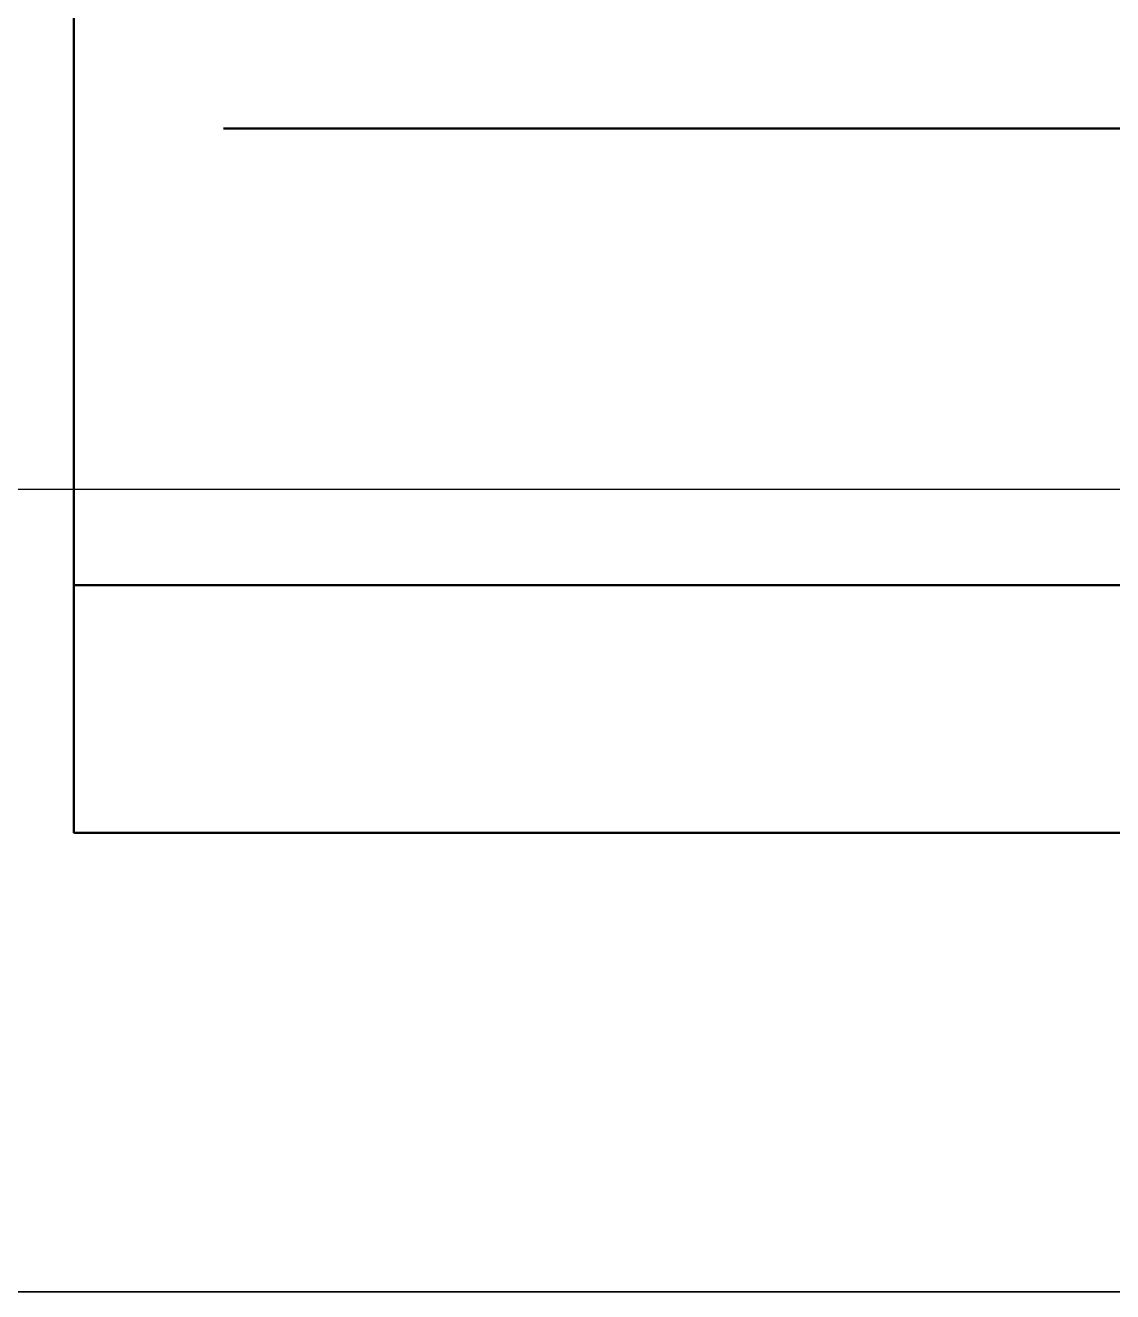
# Model space of a CAD drawing. Extents: x 152195838 to 323921156, y 365159662 to 730681027.
# Drawn here: x 161370447 to 161371801, y 365211063 to 365212641 of the extents above; entities that cross this region are included whole.
import ezdxf

# ---------------------------------------------------------------- set-up
doc = ezdxf.new("R2010")
doc.units = 0
doc.header["$MEASUREMENT"] = 0
doc.linetypes.add('CEN', pattern=[63, 60, -1, 1, -1])
for name, color, linetype in [('4A.TEC CEN', 1, 'CEN'), ('4A.TEC LAND', 53, 'CONTINUOUS'), ('HAT', 5, 'CONTINUOUS')]:
    doc.layers.add(name, color=color, linetype=linetype)
doc.layers.add('8ETC', color=8, linetype='CONTINUOUS', lineweight=0)

# ---------------------------------------------------------------- blocks, each defined once
blk = doc.blocks.new('A$C63F46924')
at = {"layer": '8ETC', "color": 8, "lineweight": 50}
for p, q in [((10075.8, 3162.3), (10075.8, 571.8)), ((2266.5, 1449.2), (9889.4, 1449.2)), ((2157, 880.4), (10075.8, 880.4)), ((8426.6, 571.8), (10075.8, 571.8))]:
    blk.add_line(p, q, dxfattribs=at)

msp = doc.modelspace()

# ---------------------------------------------------------------- linework, layer by layer
at = {"layer": '4A.TEC CEN', "color": 8, "ltscale": 500}
for p, q in [((161217434.11, 365212063.33), (161448798.99, 365212063.33)), ((161217434.11, 365211063.33), (161448798.99, 365211063.33))]:
    msp.add_line(p, q, dxfattribs=at)
at = {"layer": '4A.TEC LAND', "linetype": 'Continuous'}
msp.add_lwpolyline([(161411938.71, 365211063.33), (161370106.94, 365211063.33)], dxfattribs=at)

# ---------------------------------------------------------------- block references
at = {"layer": 'HAT', "xscale": -1}
msp.add_blockref('A$C63F46924', (161380582.72, 365211063.33, -104062.5), dxfattribs=at)

doc.saveas('drawing.dxf')
